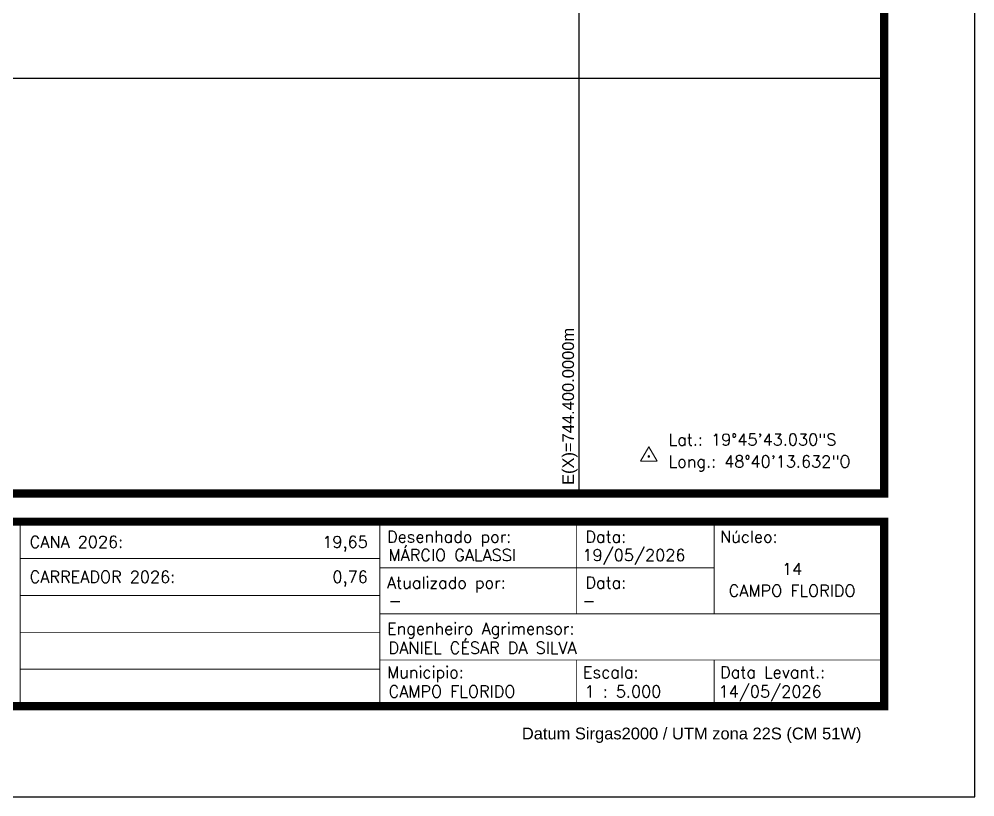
# Model space of a CAD drawing. Extents: x 743568 to 744618, y 7812404 to 7813889.
# Drawn here: x 744091 to 744618, y 7812404 to 7812832 of the extents above; entities that cross this region are included whole.
import ezdxf
from ezdxf.enums import TextEntityAlignment as Align

# ---------------------------------------------------------------- set-up
doc = ezdxf.new("R2010")
doc.units = 0
doc.linetypes.add('LIN0', pattern=[0])
for name, color, linetype in [('MALHA', 8, 'Continuous'), ('MARGEM', 5, 'Continuous'), ('TEXTO', 7, 'Continuous')]:
    doc.layers.add(name, color=color, linetype=linetype)
doc.styles.add('marcelo', font='arial.ttf')
doc.styles.add('Simplex', font='simplex.shx')
doc.styles.get("Standard").update_dxf_attribs({"font": 'arial.ttf'})

msp = doc.modelspace()

# ---------------------------------------------------------------- linework, layer by layer
at = {"color": 8}
for p, q in [((744400, 7812571.12), (744400, 7813221.52)), ((743930.27, 7812800), (744568.13, 7812800))]:
    msp.add_line(p, q, dxfattribs=at)
at = {"layer": 'MARGEM', "color": 174, "linetype": 'LIN0', "flags": 128}
msp.add_lwpolyline([(744618.13, 7812403.92), (744618.13, 7813888.92), (743568.13, 7813888.92), (743568.13, 7812403.92)], close=True, dxfattribs=at)
at = {"layer": 'MARGEM', "color": 174, "linetype": 'LIN0', "const_width": 4.54, "flags": 128}
for points in [[(744568.13, 7812571.12), (744568.13, 7813838.92), (743618.13, 7813838.92), (743618.13, 7812571.12)], [(743618.13, 7812555.58), (744568.13, 7812555.58), (744568.13, 7812453.92), (743618.13, 7812453.92)]]:
    msp.add_lwpolyline(points, close=True, dxfattribs=at)
at = {"layer": 'MARGEM', "color": 174, "linetype": 'LIN0', "const_width": 0.505, "flags": 128}
for points in [[(744091.81, 7812555.58), (744091.81, 7812455.17)], [(744290.14, 7812555.58), (744290.14, 7812455.17)], [(744398.61, 7812504.75), (744398.61, 7812555.58)], [(744474.47, 7812504.75), (744474.47, 7812555.58)], [(744091.81, 7812535.24), (744290.14, 7812535.24)], [(744290.14, 7812530.16), (744474.47, 7812530.16)], [(744091.81, 7812514.91), (744290.14, 7812514.91)], [(744290.14, 7812504.75), (744568.2, 7812504.75)], [(744091.81, 7812494.58), (744290.14, 7812494.58)], [(744290.14, 7812479.34), (744568.16, 7812479.34)], [(744398.61, 7812479.34), (744398.61, 7812454.15)], [(744474.47, 7812479.34), (744474.47, 7812454.15)], [(744091.81, 7812474.25), (744290.14, 7812474.25)]]:
    msp.add_lwpolyline(points, dxfattribs=at)
at = {"layer": 'TEXTO', "color": 7, "lineweight": 9, "flags": 128}
msp.add_lwpolyline([(744433.87, 7812588.92), (744442.91, 7812588.92), (744438.39, 7812596.75)], close=True, dxfattribs=at)
at = {"layer": 'TEXTO', "color": 7, "lineweight": 9, "const_width": 0.706, "flags": 128}
msp.add_lwpolyline([(744438.04, 7812591.53, -1), (744438.74, 7812591.53, -1)], format="xyb", close=True, dxfattribs=at)

# ---------------------------------------------------------------- texts
at = {"layer": 'MALHA'}
msp.add_text('E(X)=744.400.0000m', height=6.5, rotation=90, dxfattribs=at).set_placement((744393.91, 7812662.35), align=Align.MIDDLE_RIGHT)
at = {"layer": 'MARGEM', "color": 7, "linetype": 'Continuous', "lineweight": 9}
for s, style, p in [('Desenhado por:', 'Simplex', (744294.09, 7812550.52)), ('Data:', 'Simplex', (744403.39, 7812550.52)), ('Núcleo:', 'Simplex', (744477.65, 7812550.52)), ('Atualizado por:', 'Simplex', (744294.09, 7812525.21)), ('Data:', 'Simplex', (744403.39, 7812525.21)), ('Engenheiro Agrimensor:', 'Simplex', (744294.09, 7812499.9)), ('Municipio:', 'Simplex', (744294.09, 7812475.84)), ('Escala:', 'Simplex', (744402.1, 7812475.84)), ('Data Levant.:', 'Simplex', (744477.65, 7812475.84)), ('Datum Sirgas2000 / UTM zona 22S (CM 51W)', 'marcelo', (744368.39, 7812442.1))]:
    msp.add_text(s, height=6.5, dxfattribs=dict(at, style=style)).set_placement(p, align=Align.TOP_LEFT)
at = {"layer": 'MARGEM', "color": 7, "linetype": 'Continuous', "style": 'Simplex'}
for s, p in [('CANA 2026:', (744097.12, 7812547.64)), ('MÁRCIO GALASSI', (744294.93, 7812540.41)), ('19/05/2026', (744401.77, 7812540.41)), ('CARREADOR 2026:', (744097.12, 7812528.4)), ('-', (744294.93, 7812515.23)), ('-', (744401.77, 7812515.23)), ('DANIEL CÉSAR DA SILVA', (744294.93, 7812489.3)), ('14/05/2026', (744476.83, 7812465.23)), ('CAMPO FLORIDO', (744294.93, 7812465.23)), ('1 : 5.000', (744402.95, 7812465.23))]:
    msp.add_text(s, height=6.5, dxfattribs=at).set_placement(p, align=Align.TOP_LEFT)
for s, p in [('19,65', (744283.48, 7812547.64)), ('0,76', (744283.48, 7812528.4))]:
    msp.add_text(s, height=6.5, dxfattribs=at).set_placement(p, align=Align.TOP_RIGHT)
for s, p in [('14', (744517.38, 7812529.5)), ('CAMPO FLORIDO', (744517.38, 7812517.5))]:
    msp.add_text(s, height=6.5, dxfattribs=at).set_placement(p, align=Align.MIDDLE_CENTER)
at = {"layer": 'TEXTO', "linetype": 'ByBlock', "style": 'Simplex'}
for s, p in [('Lat.: 19°45\'43.030"S', (744449.3, 7812597.52, 328.38)), ('Long.: 48°40\'13.632"O', (744449.3, 7812585.45, 328.38))]:
    msp.add_text(s, height=6.5, dxfattribs=at).set_placement(p)

doc.saveas('drawing.dxf')
